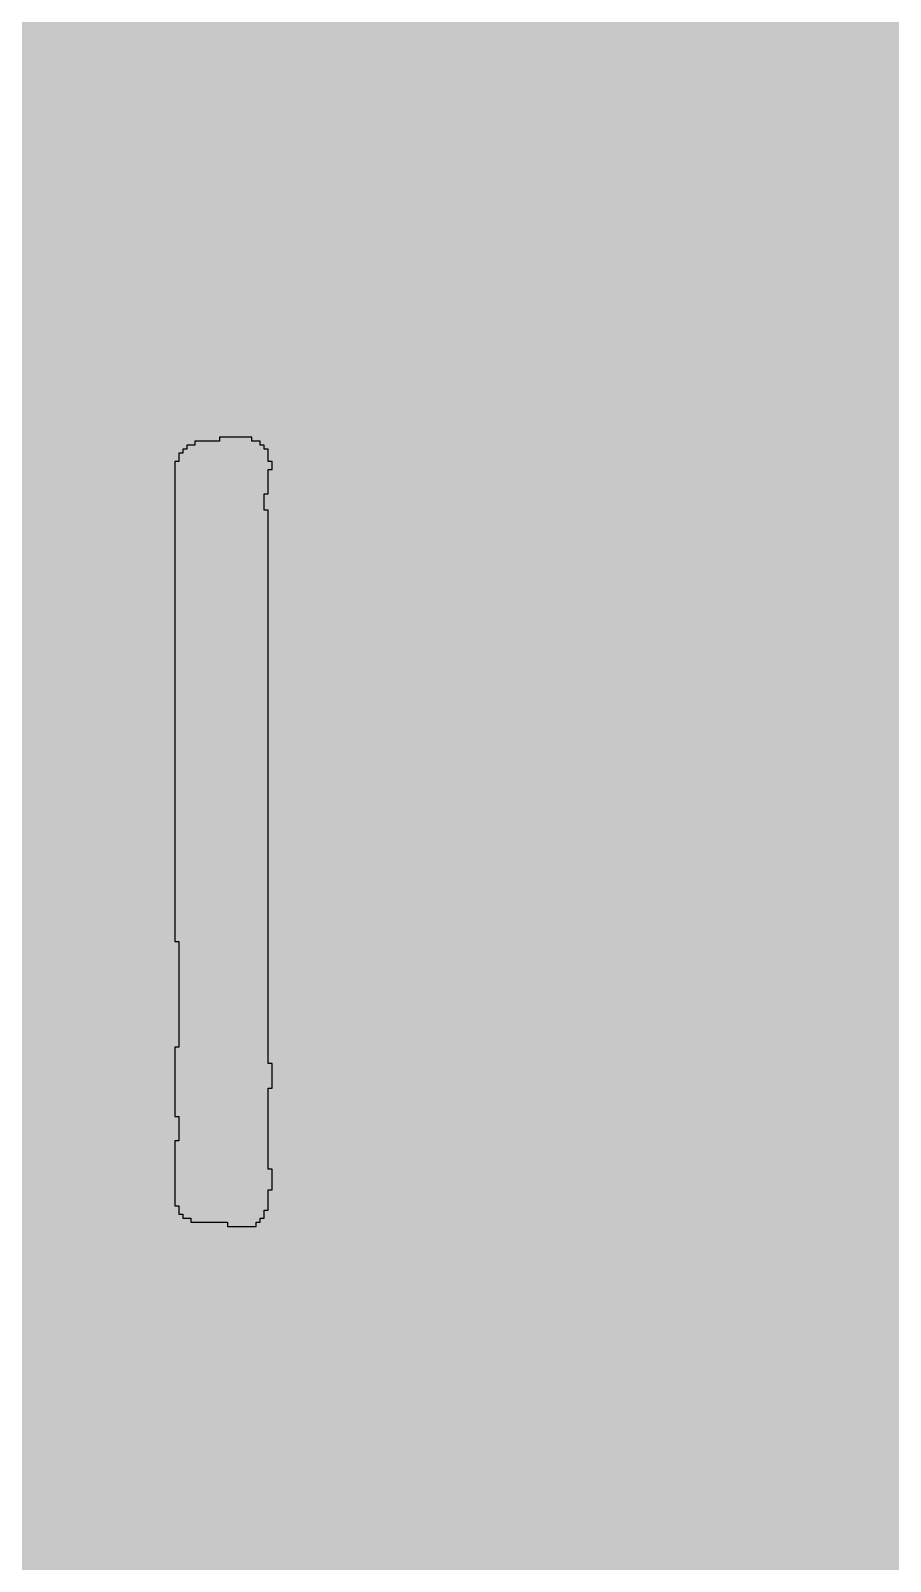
# Model space of a CAD drawing. Header units: millimetres. Extents: x 9.6 to 105, y 7.6 to 66.9.
# Drawn here: x 16.26 to 17.558, y 15.277 to 17.589 of the extents above; entities that cross this region are included whole.
import ezdxf

# ---------------------------------------------------------------- set-up
doc = ezdxf.new("R2010")
doc.units = ezdxf.units.MM
for name, color, linetype in [('BottomLayer', 5, 'Continuous'), ('BottomOverlay', 54, 'Continuous'), ('TopLayer', 1, 'Continuous')]:
    doc.layers.add(name, color=color, linetype=linetype)

msp = doc.modelspace()

# ---------------------------------------------------------------- hatches: boundary and pattern name
at = {"layer": 'BottomLayer'}
msp.add_hatch(color=5, dxfattribs=at).paths.add_polyline_path([(10.2868, 10.414), (18.669, 10.414), (18.669, 61.9242), (10.2868, 61.9242)])
at = {"layer": 'TopLayer'}
msp.add_hatch(color=1, dxfattribs=at).paths.add_polyline_path([(9.779, 11.049), (19.939, 11.049), (19.939, 35.814), (9.779, 35.814)])

# ---------------------------------------------------------------- linework, layer by layer
at = {"layer": 'BottomOverlay'}
for p, q in [((16.5447, 16.969), (16.5078, 16.969)), ((16.5078, 16.969), (16.5078, 16.9629)), ((16.5447, 16.9752), (16.5447, 16.969)), ((16.5939, 16.9752), (16.5447, 16.9752)), ((16.5939, 16.969), (16.5939, 16.9752)), ((16.6061, 16.969), (16.5939, 16.969)), ((16.6061, 16.9629), (16.6061, 16.969)), ((16.4894, 16.9506), (16.4833, 16.9506)), ((16.4833, 16.9506), (16.4833, 16.9445)), ((16.4955, 16.9568), (16.4894, 16.9568)), ((16.4894, 16.9568), (16.4894, 16.9506)), ((16.5078, 16.9629), (16.4955, 16.9629)), ((16.4955, 16.9629), (16.4955, 16.9568)), ((16.6123, 16.9629), (16.6061, 16.9629)), ((16.6123, 16.9568), (16.6123, 16.9629)), ((16.6184, 16.9568), (16.6123, 16.9568)), ((16.6184, 16.9506), (16.6184, 16.9568)), ((16.6184, 16.9445), (16.6184, 16.9506)), ((16.4833, 16.9383), (16.4771, 16.9383)), ((16.4771, 16.9383), (16.4771, 16.9322)), ((16.4771, 16.9322), (16.4771, 16.926)), ((16.4771, 16.926), (16.4771, 16.9199)), ((16.4833, 16.9445), (16.4833, 16.9383)), ((16.6184, 16.9383), (16.6184, 16.9445)), ((16.6246, 16.9383), (16.6184, 16.9383)), ((16.6184, 16.9199), (16.6184, 16.926)), ((16.6184, 16.926), (16.6246, 16.926)), ((16.6246, 16.9322), (16.6246, 16.9383)), ((16.6246, 16.926), (16.6246, 16.9322)), ((16.4771, 16.9199), (16.4771, 16.9138)), ((16.4771, 16.9138), (16.4771, 16.9076)), ((16.4771, 16.9076), (16.4771, 16.9015)), ((16.4771, 16.9015), (16.4771, 16.8953)), ((16.6184, 16.9138), (16.6184, 16.9199)), ((16.6184, 16.9076), (16.6184, 16.9138)), ((16.6184, 16.9015), (16.6184, 16.9076)), ((16.6184, 16.8953), (16.6184, 16.9015)), ((16.4771, 16.8953), (16.4771, 16.8892)), ((16.4771, 16.8892), (16.4771, 16.883)), ((16.4771, 16.883), (16.4771, 16.8769)), ((16.4771, 16.8769), (16.4771, 16.8707)), ((16.6123, 16.883), (16.6123, 16.8892)), ((16.6123, 16.8892), (16.6184, 16.8892)), ((16.6123, 16.8769), (16.6123, 16.883)), ((16.6123, 16.8707), (16.6123, 16.8769)), ((16.6184, 16.8892), (16.6184, 16.8953)), ((16.4771, 16.8707), (16.4771, 16.8646)), ((16.4771, 16.8646), (16.4771, 16.8585)), ((16.4771, 16.8585), (16.4771, 16.8523)), ((16.6123, 16.8646), (16.6123, 16.8707)), ((16.6184, 16.8646), (16.6123, 16.8646)), ((16.6184, 16.8585), (16.6184, 16.8646)), ((16.6184, 16.8523), (16.6184, 16.8585)), ((16.4771, 16.8523), (16.4771, 16.8462)), ((16.4771, 16.8462), (16.4771, 16.84)), ((16.4771, 16.84), (16.4771, 16.8339)), ((16.4771, 16.8339), (16.4771, 16.8277)), ((16.6184, 16.8462), (16.6184, 16.8523)), ((16.6184, 16.84), (16.6184, 16.8462)), ((16.6184, 16.8339), (16.6184, 16.84)), ((16.6184, 16.8277), (16.6184, 16.8339)), ((16.4771, 16.8277), (16.4771, 16.8216)), ((16.4771, 16.8216), (16.4771, 16.8154)), ((16.4771, 16.8154), (16.4771, 16.8093)), ((16.4771, 16.8093), (16.4771, 16.8032)), ((16.6184, 16.8216), (16.6184, 16.8277)), ((16.6184, 16.8154), (16.6184, 16.8216)), ((16.6184, 16.8093), (16.6184, 16.8154)), ((16.6184, 16.8032), (16.6184, 16.8093)), ((16.4771, 16.8032), (16.4771, 16.797)), ((16.4771, 16.797), (16.4771, 16.7909)), ((16.4771, 16.7909), (16.4771, 16.7847)), ((16.4771, 16.7847), (16.4771, 16.7786)), ((16.6184, 16.797), (16.6184, 16.8032)), ((16.6184, 16.7909), (16.6184, 16.797)), ((16.6184, 16.7847), (16.6184, 16.7909)), ((16.6184, 16.7786), (16.6184, 16.7847)), ((16.4771, 16.7786), (16.4771, 16.7724)), ((16.4771, 16.7724), (16.4771, 16.7663)), ((16.4771, 16.7663), (16.4771, 16.7602)), ((16.4771, 16.7602), (16.4771, 16.754)), ((16.6184, 16.7724), (16.6184, 16.7786)), ((16.6184, 16.7663), (16.6184, 16.7724)), ((16.6184, 16.7602), (16.6184, 16.7663)), ((16.6184, 16.754), (16.6184, 16.7602)), ((16.4771, 16.754), (16.4771, 16.7479)), ((16.4771, 16.7479), (16.4771, 16.7417)), ((16.4771, 16.7417), (16.4771, 16.7356)), ((16.6184, 16.7479), (16.6184, 16.754)), ((16.6184, 16.7417), (16.6184, 16.7479)), ((16.6184, 16.7356), (16.6184, 16.7417)), ((16.4771, 16.7356), (16.4771, 16.7294)), ((16.4771, 16.7294), (16.4771, 16.7233)), ((16.4771, 16.7233), (16.4771, 16.7171)), ((16.4771, 16.7171), (16.4771, 16.711)), ((16.6184, 16.7294), (16.6184, 16.7356)), ((16.6184, 16.7233), (16.6184, 16.7294)), ((16.6184, 16.7171), (16.6184, 16.7233)), ((16.6184, 16.711), (16.6184, 16.7171)), ((16.4771, 16.711), (16.4771, 16.7049)), ((16.4771, 16.7049), (16.4771, 16.6987)), ((16.4771, 16.6987), (16.4771, 16.6926)), ((16.4771, 16.6926), (16.4771, 16.6864)), ((16.6184, 16.7049), (16.6184, 16.711)), ((16.6184, 16.6987), (16.6184, 16.7049)), ((16.6184, 16.6926), (16.6184, 16.6987)), ((16.6184, 16.6864), (16.6184, 16.6926)), ((16.4771, 16.6864), (16.4771, 16.6803)), ((16.4771, 16.6803), (16.4771, 16.6741)), ((16.4771, 16.6741), (16.4771, 16.668)), ((16.4771, 16.668), (16.4771, 16.6618)), ((16.6184, 16.6803), (16.6184, 16.6864)), ((16.6184, 16.6741), (16.6184, 16.6803)), ((16.6184, 16.668), (16.6184, 16.6741)), ((16.6184, 16.6618), (16.6184, 16.668)), ((16.4771, 16.6618), (16.4771, 16.6557)), ((16.4771, 16.6557), (16.4771, 16.6496)), ((16.4771, 16.6496), (16.4771, 16.6434)), ((16.6184, 16.6557), (16.6184, 16.6618)), ((16.6184, 16.6496), (16.6184, 16.6557)), ((16.6184, 16.6434), (16.6184, 16.6496)), ((16.4771, 16.6434), (16.4771, 16.6373)), ((16.4771, 16.6373), (16.4771, 16.6311)), ((16.4771, 16.6311), (16.4771, 16.625)), ((16.4771, 16.625), (16.4771, 16.6188)), ((16.6184, 16.6373), (16.6184, 16.6434)), ((16.6184, 16.6311), (16.6184, 16.6373)), ((16.6184, 16.625), (16.6184, 16.6311)), ((16.6184, 16.6188), (16.6184, 16.625)), ((16.4771, 16.6188), (16.4771, 16.6127)), ((16.4771, 16.6127), (16.4771, 16.6065)), ((16.4771, 16.6065), (16.4771, 16.6004)), ((16.4771, 16.6004), (16.4771, 16.5943)), ((16.6184, 16.6127), (16.6184, 16.6188)), ((16.6184, 16.6065), (16.6184, 16.6127)), ((16.6184, 16.6004), (16.6184, 16.6065)), ((16.6184, 16.5943), (16.6184, 16.6004)), ((16.4771, 16.5943), (16.4771, 16.5881)), ((16.4771, 16.5881), (16.4771, 16.582)), ((16.4771, 16.582), (16.4771, 16.5758)), ((16.4771, 16.5758), (16.4771, 16.5697)), ((16.6184, 16.5881), (16.6184, 16.5943)), ((16.6184, 16.582), (16.6184, 16.5881)), ((16.6184, 16.5758), (16.6184, 16.582)), ((16.6184, 16.5697), (16.6184, 16.5758)), ((16.4771, 16.5697), (16.4771, 16.5635)), ((16.4771, 16.5635), (16.4771, 16.5574)), ((16.4771, 16.5574), (16.4771, 16.5513)), ((16.6184, 16.5635), (16.6184, 16.5697)), ((16.6184, 16.5574), (16.6184, 16.5635)), ((16.6184, 16.5513), (16.6184, 16.5574)), ((16.4771, 16.5513), (16.4771, 16.5451)), ((16.4771, 16.5451), (16.4771, 16.539)), ((16.4771, 16.539), (16.4771, 16.5328)), ((16.4771, 16.5328), (16.4771, 16.5267)), ((16.6184, 16.5451), (16.6184, 16.5513)), ((16.6184, 16.539), (16.6184, 16.5451)), ((16.6184, 16.5328), (16.6184, 16.539)), ((16.6184, 16.5267), (16.6184, 16.5328)), ((16.4771, 16.5267), (16.4771, 16.5205)), ((16.4771, 16.5205), (16.4771, 16.5144)), ((16.4771, 16.5144), (16.4771, 16.5082)), ((16.4771, 16.5082), (16.4771, 16.5021)), ((16.6184, 16.5205), (16.6184, 16.5267)), ((16.6184, 16.5144), (16.6184, 16.5205)), ((16.6184, 16.5082), (16.6184, 16.5144)), ((16.6184, 16.5021), (16.6184, 16.5082)), ((16.4771, 16.5021), (16.4771, 16.496)), ((16.4771, 16.496), (16.4771, 16.4898)), ((16.4771, 16.4898), (16.4771, 16.4837)), ((16.4771, 16.4837), (16.4771, 16.4775)), ((16.6184, 16.496), (16.6184, 16.5021)), ((16.6184, 16.4898), (16.6184, 16.496)), ((16.6184, 16.4837), (16.6184, 16.4898)), ((16.6184, 16.4775), (16.6184, 16.4837)), ((16.4771, 16.4775), (16.4771, 16.4714)), ((16.4771, 16.4714), (16.4771, 16.4652)), ((16.4771, 16.4652), (16.4771, 16.4591)), ((16.6184, 16.4714), (16.6184, 16.4775)), ((16.6184, 16.4652), (16.6184, 16.4714)), ((16.6184, 16.4591), (16.6184, 16.4652)), ((16.4771, 16.4591), (16.4771, 16.4529)), ((16.4771, 16.4529), (16.4771, 16.4468)), ((16.4771, 16.4468), (16.4771, 16.4407)), ((16.4771, 16.4407), (16.4771, 16.4345)), ((16.6184, 16.4529), (16.6184, 16.4591)), ((16.6184, 16.4468), (16.6184, 16.4529)), ((16.6184, 16.4407), (16.6184, 16.4468)), ((16.6184, 16.4345), (16.6184, 16.4407)), ((16.4771, 16.4345), (16.4771, 16.4284)), ((16.4771, 16.4284), (16.4771, 16.4222)), ((16.4771, 16.4222), (16.4771, 16.4161)), ((16.4771, 16.4161), (16.4771, 16.4099)), ((16.6184, 16.4284), (16.6184, 16.4345)), ((16.6184, 16.4222), (16.6184, 16.4284)), ((16.6184, 16.4161), (16.6184, 16.4222)), ((16.6184, 16.4099), (16.6184, 16.4161)), ((16.4771, 16.4099), (16.4771, 16.4038)), ((16.4771, 16.4038), (16.4771, 16.3977)), ((16.4771, 16.3977), (16.4771, 16.3915)), ((16.4771, 16.3915), (16.4771, 16.3854)), ((16.6184, 16.4038), (16.6184, 16.4099)), ((16.6184, 16.3977), (16.6184, 16.4038)), ((16.6184, 16.3915), (16.6184, 16.3977)), ((16.6184, 16.3854), (16.6184, 16.3915)), ((16.4771, 16.3854), (16.4771, 16.3792)), ((16.4771, 16.3792), (16.4771, 16.3731)), ((16.4771, 16.3731), (16.4771, 16.3669)), ((16.6184, 16.3792), (16.6184, 16.3854)), ((16.6184, 16.3731), (16.6184, 16.3792)), ((16.6184, 16.3669), (16.6184, 16.3731)), ((16.4771, 16.3669), (16.4771, 16.3608)), ((16.4771, 16.3608), (16.4771, 16.3546)), ((16.4771, 16.3546), (16.4771, 16.3485)), ((16.4771, 16.3485), (16.4771, 16.3424)), ((16.6184, 16.3608), (16.6184, 16.3669)), ((16.6184, 16.3546), (16.6184, 16.3608)), ((16.6184, 16.3485), (16.6184, 16.3546)), ((16.6184, 16.3424), (16.6184, 16.3485)), ((16.4771, 16.3424), (16.4771, 16.3362)), ((16.4771, 16.3362), (16.4771, 16.3301)), ((16.4771, 16.3301), (16.4771, 16.3239)), ((16.4771, 16.3239), (16.4771, 16.3178)), ((16.6184, 16.3362), (16.6184, 16.3424)), ((16.6184, 16.3301), (16.6184, 16.3362)), ((16.6184, 16.3239), (16.6184, 16.3301)), ((16.6184, 16.3178), (16.6184, 16.3239)), ((16.4771, 16.3178), (16.4771, 16.3116)), ((16.4771, 16.3116), (16.4771, 16.3055)), ((16.4771, 16.3055), (16.4771, 16.2993)), ((16.4771, 16.2993), (16.4771, 16.2932)), ((16.6184, 16.3116), (16.6184, 16.3178)), ((16.6184, 16.3055), (16.6184, 16.3116)), ((16.6184, 16.2993), (16.6184, 16.3055)), ((16.6184, 16.2932), (16.6184, 16.2993)), ((16.4771, 16.2932), (16.4771, 16.2871)), ((16.4771, 16.2871), (16.4771, 16.2809)), ((16.4771, 16.2809), (16.4771, 16.2748)), ((16.4771, 16.2748), (16.4771, 16.2686)), ((16.6184, 16.2871), (16.6184, 16.2932)), ((16.6184, 16.2809), (16.6184, 16.2871)), ((16.6184, 16.2748), (16.6184, 16.2809)), ((16.6184, 16.2686), (16.6184, 16.2748)), ((16.4771, 16.2686), (16.4771, 16.2625)), ((16.4771, 16.2625), (16.4771, 16.2563)), ((16.4771, 16.2563), (16.4771, 16.2502)), ((16.6184, 16.2625), (16.6184, 16.2686)), ((16.6184, 16.2563), (16.6184, 16.2625)), ((16.6184, 16.2502), (16.6184, 16.2563)), ((16.4771, 16.2502), (16.4771, 16.244)), ((16.4771, 16.244), (16.4771, 16.2379)), ((16.4771, 16.2379), (16.4771, 16.2318)), ((16.4771, 16.2318), (16.4771, 16.2256)), ((16.6184, 16.244), (16.6184, 16.2502)), ((16.6184, 16.2379), (16.6184, 16.244)), ((16.6184, 16.2318), (16.6184, 16.2379)), ((16.6184, 16.2256), (16.6184, 16.2318)), ((16.4771, 16.2256), (16.4771, 16.2195)), ((16.4771, 16.2195), (16.4771, 16.2133)), ((16.4771, 16.2133), (16.4833, 16.2133)), ((16.4833, 16.2133), (16.4833, 16.2072)), ((16.4833, 16.2072), (16.4833, 16.201)), ((16.6184, 16.2195), (16.6184, 16.2256)), ((16.6184, 16.2133), (16.6184, 16.2195)), ((16.6184, 16.2072), (16.6184, 16.2133)), ((16.6184, 16.201), (16.6184, 16.2072)), ((16.4833, 16.201), (16.4833, 16.1949)), ((16.4833, 16.1949), (16.4833, 16.1888)), ((16.4833, 16.1888), (16.4833, 16.1826)), ((16.4833, 16.1826), (16.4833, 16.1765)), ((16.6184, 16.1949), (16.6184, 16.201)), ((16.6184, 16.1888), (16.6184, 16.1949)), ((16.6184, 16.1826), (16.6184, 16.1888)), ((16.6184, 16.1765), (16.6184, 16.1826)), ((16.4833, 16.1765), (16.4833, 16.1703)), ((16.4833, 16.1703), (16.4833, 16.1642)), ((16.4833, 16.1642), (16.4833, 16.158)), ((16.6184, 16.1703), (16.6184, 16.1765)), ((16.6184, 16.1642), (16.6184, 16.1703)), ((16.6184, 16.158), (16.6184, 16.1642)), ((16.4833, 16.158), (16.4833, 16.1519)), ((16.4833, 16.1519), (16.4833, 16.1457)), ((16.4833, 16.1457), (16.4833, 16.1396)), ((16.4833, 16.1396), (16.4833, 16.1335)), ((16.6184, 16.1519), (16.6184, 16.158)), ((16.6184, 16.1457), (16.6184, 16.1519)), ((16.6184, 16.1396), (16.6184, 16.1457)), ((16.6184, 16.1335), (16.6184, 16.1396)), ((16.4833, 16.1335), (16.4833, 16.1273)), ((16.4833, 16.1273), (16.4833, 16.1212)), ((16.4833, 16.1212), (16.4833, 16.115)), ((16.4833, 16.115), (16.4833, 16.1089)), ((16.6184, 16.1273), (16.6184, 16.1335)), ((16.6184, 16.1212), (16.6184, 16.1273)), ((16.6184, 16.115), (16.6184, 16.1212)), ((16.6184, 16.1089), (16.6184, 16.115)), ((16.4833, 16.1089), (16.4833, 16.1027)), ((16.4833, 16.1027), (16.4833, 16.0966)), ((16.4833, 16.0966), (16.4833, 16.0904)), ((16.4833, 16.0904), (16.4833, 16.0843)), ((16.6184, 16.1027), (16.6184, 16.1089)), ((16.6184, 16.0966), (16.6184, 16.1027)), ((16.6184, 16.0904), (16.6184, 16.0966)), ((16.6184, 16.0843), (16.6184, 16.0904)), ((16.4833, 16.0843), (16.4833, 16.0782)), ((16.4833, 16.0782), (16.4833, 16.072)), ((16.4833, 16.072), (16.4833, 16.0659)), ((16.6184, 16.0782), (16.6184, 16.0843)), ((16.6184, 16.072), (16.6184, 16.0782)), ((16.6184, 16.0659), (16.6184, 16.072)), ((16.4833, 16.0536), (16.4771, 16.0536)), ((16.4771, 16.0536), (16.4771, 16.0474)), ((16.4771, 16.0474), (16.4771, 16.0413)), ((16.4833, 16.0659), (16.4833, 16.0597)), ((16.4833, 16.0597), (16.4833, 16.0536)), ((16.6184, 16.0597), (16.6184, 16.0659)), ((16.6184, 16.0536), (16.6184, 16.0597)), ((16.6184, 16.0474), (16.6184, 16.0536)), ((16.6184, 16.0413), (16.6184, 16.0474)), ((16.4771, 16.0413), (16.4771, 16.0351)), ((16.4771, 16.0351), (16.4771, 16.029)), ((16.4771, 16.029), (16.4771, 16.0229)), ((16.4771, 16.0229), (16.4771, 16.0167)), ((16.6184, 16.0351), (16.6184, 16.0413)), ((16.6184, 16.029), (16.6184, 16.0351)), ((16.6246, 16.029), (16.6184, 16.029)), ((16.6246, 16.0229), (16.6246, 16.029)), ((16.6246, 16.0167), (16.6246, 16.0229)), ((16.4771, 16.0167), (16.4771, 16.0106)), ((16.4771, 16.0106), (16.4771, 16.0044)), ((16.4771, 16.0044), (16.4771, 15.9983)), ((16.4771, 15.9983), (16.4771, 15.9921)), ((16.6246, 16.0106), (16.6246, 16.0167)), ((16.6246, 16.0044), (16.6246, 16.0106)), ((16.6246, 15.9983), (16.6246, 16.0044)), ((16.6246, 15.9921), (16.6246, 15.9983)), ((16.4771, 15.9921), (16.4771, 15.986)), ((16.4771, 15.986), (16.4771, 15.9799)), ((16.4771, 15.9799), (16.4771, 15.9737)), ((16.6184, 15.986), (16.6184, 15.9921)), ((16.6184, 15.9921), (16.6246, 15.9921)), ((16.6184, 15.9799), (16.6184, 15.986)), ((16.6184, 15.9737), (16.6184, 15.9799)), ((16.4771, 15.9737), (16.4771, 15.9676)), ((16.4771, 15.9676), (16.4771, 15.9614)), ((16.4771, 15.9614), (16.4771, 15.9553)), ((16.4771, 15.9553), (16.4771, 15.9491)), ((16.6184, 15.9676), (16.6184, 15.9737)), ((16.6184, 15.9614), (16.6184, 15.9676)), ((16.6184, 15.9553), (16.6184, 15.9614)), ((16.6184, 15.9491), (16.6184, 15.9553)), ((16.4771, 15.9491), (16.4833, 15.9491)), ((16.4833, 15.9491), (16.4833, 15.943)), ((16.4833, 15.943), (16.4833, 15.9368)), ((16.4833, 15.9368), (16.4833, 15.9307)), ((16.4833, 15.9307), (16.4833, 15.9246)), ((16.6184, 15.943), (16.6184, 15.9491)), ((16.6184, 15.9368), (16.6184, 15.943)), ((16.6184, 15.9307), (16.6184, 15.9368)), ((16.6184, 15.9246), (16.6184, 15.9307)), ((16.4833, 15.9123), (16.4771, 15.9123)), ((16.4771, 15.9123), (16.4771, 15.9061)), ((16.4771, 15.9061), (16.4771, 15.9)), ((16.4833, 15.9246), (16.4833, 15.9184)), ((16.4833, 15.9184), (16.4833, 15.9123)), ((16.6184, 15.9184), (16.6184, 15.9246)), ((16.6184, 15.9123), (16.6184, 15.9184)), ((16.6184, 15.9061), (16.6184, 15.9123)), ((16.6184, 15.9), (16.6184, 15.9061)), ((16.4771, 15.9), (16.4771, 15.8938)), ((16.4771, 15.8938), (16.4771, 15.8877)), ((16.4771, 15.8877), (16.4771, 15.8815)), ((16.6184, 15.8938), (16.6184, 15.9)), ((16.6184, 15.8877), (16.6184, 15.8938)), ((16.6184, 15.8815), (16.6184, 15.8877)), ((16.4771, 15.8815), (16.4771, 15.8754)), ((16.4771, 15.8754), (16.4771, 15.8693)), ((16.4771, 15.8693), (16.4771, 15.8631)), ((16.4771, 15.8631), (16.4771, 15.857)), ((16.6184, 15.8754), (16.6184, 15.8815)), ((16.6184, 15.8693), (16.6184, 15.8754)), ((16.6246, 15.8693), (16.6184, 15.8693)), ((16.6246, 15.8631), (16.6246, 15.8693)), ((16.6246, 15.857), (16.6246, 15.8631)), ((16.4771, 15.857), (16.4771, 15.8508)), ((16.4771, 15.8508), (16.4771, 15.8447)), ((16.4771, 15.8447), (16.4771, 15.8385)), ((16.4771, 15.8385), (16.4771, 15.8324)), ((16.6184, 15.8324), (16.6184, 15.8385)), ((16.6184, 15.8385), (16.6246, 15.8385)), ((16.6246, 15.8508), (16.6246, 15.857)), ((16.6246, 15.8447), (16.6246, 15.8508)), ((16.6246, 15.8385), (16.6246, 15.8447)), ((16.4771, 15.8324), (16.4771, 15.8263)), ((16.4771, 15.8263), (16.4771, 15.8201)), ((16.4771, 15.8201), (16.4771, 15.814)), ((16.4771, 15.814), (16.4833, 15.814)), ((16.4833, 15.814), (16.4833, 15.8078)), ((16.6184, 15.8263), (16.6184, 15.8324)), ((16.6184, 15.8201), (16.6184, 15.8263)), ((16.6184, 15.814), (16.6184, 15.8201)), ((16.6184, 15.8078), (16.6184, 15.814)), ((16.4833, 15.8078), (16.4833, 15.8017)), ((16.4833, 15.8017), (16.4894, 15.8017)), ((16.4894, 15.8017), (16.4894, 15.7955)), ((16.4894, 15.7955), (16.5017, 15.7955)), ((16.5017, 15.7955), (16.5017, 15.7894)), ((16.5017, 15.7894), (16.557, 15.7894)), ((16.557, 15.7894), (16.557, 15.7832)), ((16.6, 15.7832), (16.6, 15.7894)), ((16.6, 15.7894), (16.6061, 15.7894)), ((16.6061, 15.7894), (16.6061, 15.7955)), ((16.6061, 15.7955), (16.6123, 15.7955)), ((16.6123, 15.8017), (16.6123, 15.8078)), ((16.6123, 15.8078), (16.6184, 15.8078)), ((16.6123, 15.7955), (16.6123, 15.8017)), ((16.557, 15.7832), (16.6, 15.7832))]:
    msp.add_line(p, q, dxfattribs=at)

doc.saveas('drawing.dxf')
